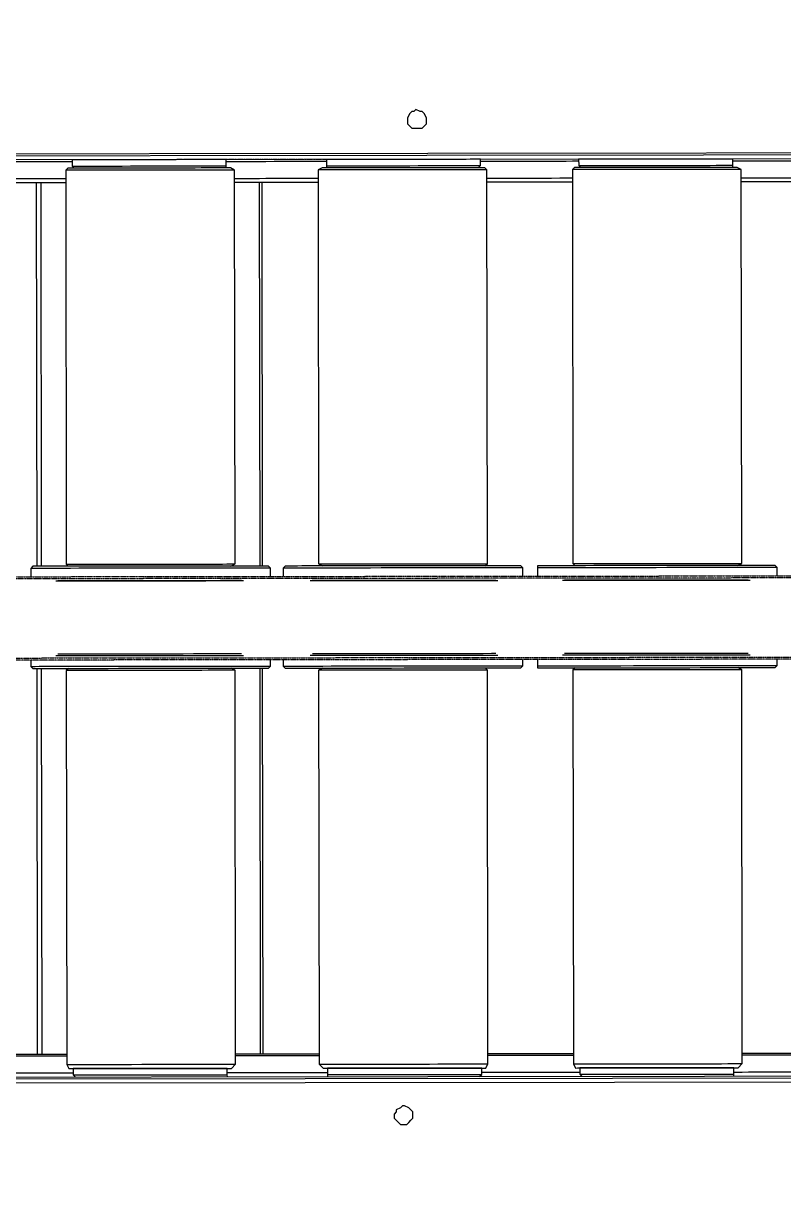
# Model space of a CAD drawing. Header units: feet. Extents: x -99009 to 3252343, y -11094690 to 9035152.
# Drawn here: x 2487448.1 to 2487718.2, y -1980406.8 to -1979989.1 of the extents above; entities that cross this region are included whole.
import ezdxf

# ---------------------------------------------------------------- set-up
doc = ezdxf.new("R2010")
doc.units = ezdxf.units.FT
doc.linetypes.add('PDF_IMPORT', pattern=[1, 0.8, -0.2])
doc.layers.add('1', color=1, linetype='Continuous')

# ---------------------------------------------------------------- blocks, each defined once
blk = doc.blocks.new('lEVELLING mACHINE')
at = {"color": 200, "lineweight": 25, "transparency": 33554684}
for points in [[(14653.18, 6932.46), (14653.18, 6941.35), (14653.18, 7044.34), (14652.44, 7044.34), (14651.7, 7044.34), (14650.96, 7044.34), (14650.22, 7044.34), (14648.74, 7044.34), (14648, 7044.34), (13658.1, 7044.34), (13658.1, 6909.49), (14648, 6909.49)], [(14644.29, 6907.27), (13661.06, 6907.27), (13661.06, 6908.01), (14644.29, 6908.01), (14644.29, 6909.49)], [(13945.58, 6905.79), (13944.84, 6905.79), (13942.62, 6905.79), (13940.4, 6905.79), (13937.43, 6905.79), (13935.21, 6905.79), (13932.25, 6905.79), (13929.28, 6905.79), (13926.32, 6905.79), (13923.36, 6905.79), (13921.13, 6905.79), (13918.17, 6905.79), (13915.21, 6905.79), (13912.98, 6905.79), (13910.76, 6905.79), (13910.02, 6905.79)], [(14001.9, 6762.04), (14002.64, 6762.79), (14002.64, 6902.82), (14001.9, 6904.3), (14001.16, 6904.3), (14000.41, 6904.3), (13998.93, 6904.3), (13997.45, 6904.3), (13995.23, 6904.3), (13993, 6904.3), (13990.78, 6904.3), (13988.56, 6904.3), (13985.6, 6904.3), (13982.63, 6904.3), (13979.67, 6904.3), (13976.7, 6904.3), (13973, 6904.3), (13970.04, 6904.3), (13967.07, 6904.3), (13964.11, 6904.3), (13961.14, 6904.3), (13958.18, 6904.3), (13955.22, 6904.3), (13952.99, 6904.3), (13950.77, 6904.3), (13948.55, 6904.3), (13947.07, 6904.3), (13945.58, 6904.3), (13944.84, 6904.3), (13944.1, 6904.3), (13942.62, 6902.82), (13942.62, 6762.79), (13944.1, 6762.04)], [(13945.58, 6907.27), (13945.58, 6906.53), (13945.58, 6904.3), (13946.33, 6904.3), (13947.81, 6904.3), (13949.29, 6904.3), (13950.77, 6904.3), (13952.99, 6904.3), (13955.22, 6904.3), (13958.18, 6904.3), (13960.4, 6904.3), (13963.37, 6904.3), (13966.33, 6904.3), (13969.29, 6904.3), (13973, 6904.3), (13975.96, 6904.3), (13978.93, 6904.3), (13981.89, 6904.3), (13984.85, 6904.3), (13987.82, 6904.3), (13990.04, 6904.3), (13992.26, 6904.3), (13994.49, 6904.3), (13995.97, 6904.3), (13997.45, 6904.3), (13998.93, 6904.3), (13999.67, 6904.3), (14000.41, 6904.3)], [(14000.41, 6906.53), (13999.67, 6906.53), (13998.19, 6906.53), (13997.45, 6906.53), (13995.23, 6906.53), (13993.75, 6906.53), (13991.52, 6906.53), (13988.56, 6906.53), (13986.34, 6906.53), (13983.37, 6906.53), (13980.41, 6906.53), (13977.44, 6906.53), (13974.48, 6906.53), (13970.78, 6906.53), (13967.81, 6906.53), (13964.85, 6906.53), (13961.89, 6906.53), (13958.92, 6906.53), (13956.7, 6906.53), (13954.48, 6906.53), (13952.25, 6906.53), (13950.03, 6906.53), (13948.55, 6906.53), (13947.07, 6906.53), (13946.33, 6906.53), (13945.58, 6906.53)], [(13945.58, 6904.3), (13945.58, 6904.3)], [(13999.67, 6904.3), (14000.41, 6904.3), (14000.41, 6906.53), (13999.67, 6907.27)], [(14000.41, 6906.53), (14000.41, 6906.53)], [(14035.24, 6905.79), (14034.5, 6905.79), (14032.27, 6905.79), (14030.05, 6905.79), (14027.83, 6905.79), (14024.87, 6905.79), (14021.9, 6905.79), (14019.68, 6905.79), (14016.71, 6905.79), (14013.75, 6905.79), (14010.79, 6905.79), (14007.82, 6905.79), (14005.6, 6905.79), (14003.38, 6905.79), (14001.16, 6905.79), (14000.41, 6905.79)], [(14091.55, 6762.04), (14093.03, 6762.79), (14093.03, 6902.82), (14091.55, 6904.3), (14090.81, 6904.3), (14090.07, 6904.3), (14088.59, 6904.3), (14087.1, 6904.3), (14085.62, 6904.3), (14083.4, 6904.3), (14081.18, 6904.3), (14078.21, 6904.3), (14075.25, 6904.3), (14072.29, 6904.3), (14069.32, 6904.3), (14066.36, 6904.3), (14063.39, 6904.3), (14059.69, 6904.3), (14056.73, 6904.3), (14053.76, 6904.3), (14050.8, 6904.3), (14047.83, 6904.3), (14045.61, 6904.3), (14042.65, 6904.3), (14040.42, 6904.3), (14038.94, 6904.3), (14037.46, 6904.3), (14035.98, 6904.3), (14034.5, 6904.3), (14033.76, 6904.3), (14033.02, 6902.82), (14033.02, 6762.79), (14033.76, 6762.04)], [(14035.24, 6904.3), (14035.98, 6904.3), (14036.72, 6904.3), (14037.46, 6904.3), (14038.94, 6904.3), (14041.17, 6904.3), (14043.39, 6904.3), (14045.61, 6904.3), (14047.83, 6904.3), (14050.8, 6904.3), (14053.76, 6904.3), (14056.73, 6904.3), (14059.69, 6904.3), (14062.65, 6904.3), (14065.62, 6904.3), (14068.58, 6904.3), (14072.29, 6904.3), (14074.51, 6904.3), (14077.47, 6904.3), (14080.44, 6904.3), (14082.66, 6904.3), (14084.88, 6904.3), (14086.36, 6904.3), (14087.85, 6904.3), (14089.33, 6904.3), (14090.07, 6904.3), (14090.07, 6906.53), (14090.07, 6907.27)], [(14035.98, 6907.27), (14035.24, 6906.53), (14035.24, 6904.3), (14035.98, 6904.3)], [(14090.07, 6906.53), (14089.33, 6906.53), (14088.59, 6906.53), (14087.1, 6906.53), (14085.62, 6906.53), (14083.4, 6906.53), (14081.18, 6906.53), (14078.95, 6906.53), (14075.99, 6906.53), (14073.77, 6906.53), (14070.8, 6906.53), (14067.1, 6906.53), (14064.14, 6906.53), (14061.17, 6906.53), (14058.21, 6906.53), (14055.24, 6906.53), (14052.28, 6906.53), (14049.32, 6906.53), (14046.35, 6906.53), (14044.13, 6906.53), (14041.91, 6906.53), (14040.42, 6906.53), (14038.2, 6906.53), (14037.46, 6906.53), (14035.98, 6906.53), (14035.24, 6906.53)], [(14090.07, 6906.53), (14090.07, 6906.53)], [(14125.63, 6905.79), (14124.89, 6905.79), (14122.67, 6905.79), (14120.45, 6905.79), (14117.48, 6905.79), (14115.26, 6905.79), (14112.3, 6905.79), (14109.33, 6905.79), (14106.37, 6905.79), (14103.4, 6905.79), (14100.44, 6905.79), (14098.22, 6905.79), (14095.25, 6905.79), (14093.03, 6905.79), (14090.81, 6905.79), (14090.07, 6905.79)], [(14090.07, 6904.3), (14090.07, 6904.3)], [(14181.94, 6762.04), (14182.69, 6762.79), (14182.69, 6902.82), (14181.94, 6904.3), (14181.2, 6904.3), (14180.46, 6904.3), (14178.98, 6904.3), (14177.5, 6904.3), (14175.28, 6904.3), (14173.05, 6904.3), (14170.83, 6904.3), (14168.61, 6904.3), (14165.64, 6904.3), (14162.68, 6904.3), (14159.72, 6904.3), (14156.75, 6904.3), (14153.05, 6904.3), (14150.08, 6904.3), (14147.12, 6904.3), (14143.42, 6904.3), (14140.45, 6904.3), (14138.23, 6904.3), (14135.27, 6904.3), (14133.04, 6904.3), (14130.82, 6904.3), (14128.6, 6904.3), (14127.12, 6904.3), (14125.63, 6904.3), (14124.89, 6904.3), (14124.15, 6904.3), (14122.67, 6902.82), (14122.67, 6762.79), (14124.15, 6762.04)], [(14125.63, 6907.27), (14125.63, 6906.53), (14125.63, 6904.3), (14126.37, 6904.3), (14127.86, 6904.3), (14129.34, 6904.3), (14130.82, 6904.3), (14133.04, 6904.3), (14135.27, 6904.3), (14137.49, 6904.3), (14140.45, 6904.3), (14143.42, 6904.3), (14146.38, 6904.3), (14149.34, 6904.3), (14153.05, 6904.3), (14156.01, 6904.3), (14158.98, 6904.3), (14161.94, 6904.3), (14164.9, 6904.3), (14167.87, 6904.3), (14170.09, 6904.3), (14172.31, 6904.3), (14174.54, 6904.3), (14176.02, 6904.3), (14177.5, 6904.3), (14178.98, 6904.3), (14179.72, 6904.3), (14180.46, 6904.3)], [(14180.46, 6906.53), (14179.72, 6906.53), (14178.24, 6906.53), (14176.76, 6906.53), (14175.28, 6906.53), (14173.79, 6906.53), (14171.57, 6906.53), (14168.61, 6906.53), (14166.38, 6906.53), (14163.42, 6906.53), (14160.46, 6906.53), (14157.49, 6906.53), (14154.53, 6906.53), (14150.83, 6906.53), (14147.86, 6906.53), (14144.9, 6906.53), (14141.93, 6906.53), (14138.97, 6906.53), (14136.75, 6906.53), (14133.78, 6906.53), (14132.3, 6906.53), (14130.08, 6906.53), (14128.6, 6906.53), (14127.12, 6906.53), (14126.37, 6906.53), (14125.63, 6906.53)], [(14125.63, 6904.3), (14125.63, 6904.3)], [(14179.72, 6904.3), (14180.46, 6904.3), (14180.46, 6906.53), (14179.72, 6907.27)], [(14215.29, 6905.79), (14214.55, 6905.79), (14212.32, 6905.79), (14210.1, 6905.79), (14207.88, 6905.79), (14204.91, 6905.79), (14201.95, 6905.79), (14199.73, 6905.79), (14196.76, 6905.79), (14193.8, 6905.79), (14190.84, 6905.79), (14187.87, 6905.79), (14185.65, 6905.79), (14183.43, 6905.79), (14181.2, 6905.79), (14180.46, 6905.79)], [(14002.64, 6902.82), (14001.9, 6902.82), (14001.16, 6902.82), (13999.67, 6902.82), (13997.45, 6902.82), (13995.97, 6902.82), (13993.75, 6902.82), (13991.52, 6902.82), (13988.56, 6902.82), (13985.6, 6902.82), (13982.63, 6902.82), (13979.67, 6902.82), (13975.96, 6902.82), (13973, 6902.82), (13970.04, 6902.82), (13966.33, 6902.82), (13963.37, 6902.82), (13960.4, 6902.82), (13957.44, 6902.82), (13954.48, 6902.82), (13952.25, 6902.82), (13950.03, 6902.82), (13947.81, 6902.82), (13946.33, 6902.82), (13944.84, 6902.82), (13944.1, 6902.82), (13943.36, 6902.82), (13942.62, 6902.82)], [(14093.03, 6902.82), (14092.29, 6902.82), (14091.55, 6902.82), (14090.81, 6902.82), (14089.33, 6902.82), (14087.85, 6902.82), (14085.62, 6902.82), (14083.4, 6902.82), (14081.18, 6902.82), (14078.21, 6902.82), (14075.99, 6902.82), (14072.29, 6902.82), (14069.32, 6902.82), (14066.36, 6902.82), (14063.39, 6902.82), (14059.69, 6902.82), (14056.73, 6902.82), (14053.76, 6902.82), (14050.8, 6902.82), (14047.83, 6902.82), (14044.87, 6902.82), (14042.65, 6902.82), (14040.42, 6902.82), (14038.2, 6902.82), (14036.72, 6902.82), (14035.24, 6902.82), (14033.76, 6902.82), (14033.02, 6902.82)], [(14182.69, 6902.82), (14181.94, 6902.82), (14180.46, 6902.82), (14179.72, 6902.82), (14177.5, 6902.82), (14176.02, 6902.82), (14173.79, 6902.82), (14170.83, 6902.82), (14168.61, 6902.82), (14165.64, 6902.82), (14162.68, 6902.82), (14159.72, 6902.82), (14156.01, 6902.82), (14153.05, 6902.82), (14150.08, 6902.82), (14146.38, 6902.82), (14143.42, 6902.82), (14140.45, 6902.82), (14137.49, 6902.82), (14134.52, 6902.82), (14132.3, 6902.82), (14130.08, 6902.82), (14127.86, 6902.82), (14126.37, 6902.82), (14124.89, 6902.82), (14124.15, 6902.82), (14123.41, 6902.82), (14122.67, 6902.82)], [(13912.98, 6899.86), (13915.21, 6899.86), (13918.17, 6899.86), (13921.13, 6899.86), (13923.36, 6899.86), (13926.32, 6899.86), (13929.28, 6899.86), (13932.25, 6899.86), (13935.21, 6899.86), (13937.43, 6899.86), (13940.4, 6899.86), (13942.62, 6899.86)], [(13942.62, 6899.12), (13941.88, 6899.12), (13938.92, 6899.12), (13936.69, 6899.12), (13934.47, 6899.12), (13931.51, 6899.12), (13928.54, 6899.12), (13925.58, 6899.12), (13922.62, 6899.12), (13920.39, 6899.12), (13917.43, 6899.12), (13915.21, 6899.12), (13912.98, 6899.12)], [(14002.64, 6899.86), (14003.38, 6899.86), (14005.6, 6899.86), (14007.82, 6899.86), (14010.79, 6899.86), (14013.75, 6899.86), (14016.71, 6899.86), (14019.68, 6899.86), (14021.9, 6899.86), (14024.87, 6899.86), (14027.83, 6899.86), (14030.05, 6899.86), (14032.27, 6899.86), (14033.02, 6899.86)], [(14033.02, 6899.12), (14031.53, 6899.12), (14029.31, 6899.12), (14027.09, 6899.12), (14024.12, 6899.12), (14021.16, 6899.12), (14018.94, 6899.12), (14015.97, 6899.12), (14013.01, 6899.12), (14010.05, 6899.12), (14007.82, 6899.12), (14005.6, 6899.12), (14003.38, 6899.12), (14002.64, 6899.12)], [(14093.03, 6899.86), (14095.25, 6899.86), (14098.22, 6899.86), (14100.44, 6899.86), (14103.4, 6899.86), (14106.37, 6899.86), (14109.33, 6899.86), (14112.3, 6899.86), (14115.26, 6899.86), (14117.48, 6899.86), (14120.45, 6899.86), (14122.67, 6899.86)], [(14122.67, 6899.12), (14121.93, 6899.12), (14118.96, 6899.12), (14116.74, 6899.12), (14114.52, 6899.12), (14111.56, 6899.12), (14108.59, 6899.12), (14105.63, 6899.12), (14102.66, 6899.12), (14100.44, 6899.12), (14097.48, 6899.12), (14095.25, 6899.12), (14093.03, 6899.12)], [(14113.04, 6762.04), (14113.04, 6899.12)], [(14113.78, 6899.12), (14113.78, 6762.04)], [(14182.69, 6899.86), (14183.43, 6899.86), (14185.65, 6899.86), (14187.87, 6899.86), (14190.84, 6899.86), (14193.8, 6899.86), (14196.76, 6899.86), (14199.73, 6899.86), (14201.95, 6899.86), (14204.91, 6899.86), (14207.88, 6899.86), (14210.1, 6899.86), (14212.32, 6899.86), (14213.06, 6899.86)], [(14213.06, 6899.12), (14211.58, 6899.12), (14209.36, 6899.12), (14207.14, 6899.12), (14204.17, 6899.12), (14201.21, 6899.12), (14198.99, 6899.12), (14196.02, 6899.12), (14193.06, 6899.12), (14190.09, 6899.12), (14187.87, 6899.12), (14185.65, 6899.12), (14183.43, 6899.12), (14182.69, 6899.12)], [(14191.58, 6762.04), (14191.58, 6899.12)], [(14193.06, 6899.12), (14193.06, 6762.04)], [(13942.62, 6762.79), (13943.36, 6762.79), (13944.1, 6762.79), (13944.84, 6762.79), (13946.33, 6762.79), (13947.81, 6762.79), (13950.03, 6762.79), (13952.25, 6762.79), (13954.48, 6762.79), (13957.44, 6762.79), (13960.4, 6762.79), (13963.37, 6762.79), (13966.33, 6762.79), (13970.04, 6762.79), (13973, 6762.79), (13975.96, 6762.79), (13979.67, 6762.79), (13982.63, 6762.79), (13985.6, 6762.79), (13988.56, 6762.79), (13991.52, 6762.79), (13993.75, 6762.79), (13995.97, 6762.79), (13997.45, 6762.79), (13999.67, 6762.79), (14001.16, 6762.79), (14001.9, 6762.79), (14002.64, 6762.79)], [(14033.02, 6762.79), (14033.76, 6762.79), (14035.24, 6762.79), (14036.72, 6762.79), (14038.2, 6762.79), (14040.42, 6762.79), (14042.65, 6762.79), (14044.87, 6762.79), (14047.83, 6762.79), (14050.8, 6762.79), (14053.76, 6762.79), (14056.73, 6762.79), (14059.69, 6762.79), (14063.39, 6762.79), (14066.36, 6762.79), (14069.32, 6762.79), (14072.29, 6762.79), (14075.99, 6762.79), (14078.21, 6762.79), (14081.18, 6762.79), (14083.4, 6762.79), (14085.62, 6762.79), (14087.85, 6762.79), (14089.33, 6762.79), (14090.81, 6762.79), (14091.55, 6762.79), (14092.29, 6762.79), (14093.03, 6762.79)], [(14122.67, 6762.79), (14123.41, 6762.79), (14124.15, 6762.79), (14124.89, 6762.79), (14126.37, 6762.79), (14127.86, 6762.79), (14130.08, 6762.79), (14132.3, 6762.79), (14134.52, 6762.79), (14137.49, 6762.79), (14140.45, 6762.79), (14143.42, 6762.79), (14146.38, 6762.79), (14150.08, 6762.79), (14153.05, 6762.79), (14156.01, 6762.79), (14159.72, 6762.79), (14162.68, 6762.79), (14165.64, 6762.79), (14168.61, 6762.79), (14170.83, 6762.79), (14173.79, 6762.79), (14176.02, 6762.79), (14177.5, 6762.79), (14179.72, 6762.79), (14180.46, 6762.79), (14181.94, 6762.79), (14182.69, 6762.79)], [(14015.23, 6759.08), (14015.23, 6761.3), (14015.23, 6762.04), (14014.49, 6762.04), (14013.01, 6762.04), (14012.27, 6762.04), (14010.79, 6762.04), (14008.56, 6762.04), (14006.34, 6762.04), (14004.12, 6762.04), (14001.16, 6762.04), (13998.19, 6762.04), (13995.23, 6762.04), (13991.52, 6762.04), (13987.82, 6762.04), (13984.11, 6762.04), (13980.41, 6762.04), (13976.7, 6762.04), (13973, 6762.04), (13969.29, 6762.04), (13964.85, 6762.04), (13961.14, 6762.04), (13957.44, 6762.04), (13954.48, 6762.04), (13950.77, 6762.04), (13947.81, 6762.04), (13944.84, 6762.04), (13941.88, 6762.04), (13939.66, 6762.04), (13937.43, 6762.04), (13935.21, 6762.04), (13933.73, 6762.04), (13932.25, 6762.04), (13931.51, 6762.04), (13930.77, 6762.04), (13930.02, 6761.3), (13930.02, 6759.08)], [(14015.23, 6761.3), (14014.49, 6761.3), (14013.75, 6761.3), (14012.27, 6761.3), (14010.79, 6761.3), (14009.31, 6761.3), (14007.08, 6761.3), (14004.86, 6761.3), (14001.9, 6761.3), (13998.93, 6761.3), (13995.97, 6761.3), (13992.26, 6761.3), (13988.56, 6761.3), (13985.6, 6761.3), (13981.15, 6761.3), (13977.44, 6761.3), (13973.74, 6761.3), (13970.04, 6761.3), (13966.33, 6761.3), (13962.63, 6761.3), (13958.92, 6761.3), (13955.22, 6761.3), (13951.51, 6761.3), (13948.55, 6761.3), (13945.58, 6761.3), (13942.62, 6761.3), (13939.66, 6761.3), (13937.43, 6761.3), (13935.95, 6761.3), (13933.73, 6761.3), (13932.25, 6761.3), (13931.51, 6761.3), (13930.77, 6761.3), (13930.02, 6761.3)], [(14105.63, 6759.08), (14105.63, 6761.3), (14104.89, 6762.04), (14104.15, 6762.04), (14103.4, 6762.04), (14101.92, 6762.04), (14100.44, 6762.04), (14098.96, 6762.04), (14096.74, 6762.04), (14093.77, 6762.04), (14091.55, 6762.04), (14087.85, 6762.04), (14084.88, 6762.04), (14081.92, 6762.04), (14078.21, 6762.04), (14074.51, 6762.04), (14070.8, 6762.04), (14067.1, 6762.04), (14062.65, 6762.04), (14058.95, 6762.04), (14055.24, 6762.04), (14051.54, 6762.04), (14047.83, 6762.04), (14044.13, 6762.04), (14040.42, 6762.04), (14037.46, 6762.04), (14034.5, 6762.04), (14031.53, 6762.04), (14029.31, 6762.04), (14027.09, 6762.04), (14025.61, 6762.04), (14023.38, 6762.04), (14022.64, 6762.04), (14021.9, 6762.04), (14021.16, 6762.04), (14020.42, 6761.3), (14020.42, 6759.08)], [(14105.63, 6761.3), (14104.89, 6761.3), (14104.15, 6761.3), (14102.66, 6761.3), (14101.18, 6761.3), (14098.96, 6761.3), (14096.74, 6761.3), (14094.51, 6761.3), (14091.55, 6761.3), (14088.59, 6761.3), (14085.62, 6761.3), (14082.66, 6761.3), (14078.95, 6761.3), (14075.25, 6761.3), (14071.54, 6761.3), (14067.84, 6761.3), (14064.14, 6761.3), (14059.69, 6761.3), (14055.98, 6761.3), (14052.28, 6761.3), (14048.58, 6761.3), (14044.87, 6761.3), (14041.91, 6761.3), (14038.2, 6761.3), (14035.24, 6761.3), (14032.27, 6761.3), (14030.05, 6761.3), (14027.83, 6761.3), (14025.61, 6761.3), (14024.12, 6761.3), (14022.64, 6761.3), (14021.16, 6761.3), (14020.42, 6761.3)], [(14195.28, 6759.08), (14195.28, 6761.3), (14194.54, 6762.04), (14193.06, 6762.04), (14192.32, 6762.04), (14190.84, 6762.04), (14188.61, 6762.04), (14186.39, 6762.04), (14184.17, 6762.04), (14181.2, 6762.04), (14178.24, 6762.04), (14175.28, 6762.04), (14171.57, 6762.04), (14167.87, 6762.04), (14164.16, 6762.04), (14160.46, 6762.04), (14156.75, 6762.04), (14153.05, 6762.04), (14149.34, 6762.04), (14144.9, 6762.04), (14141.19, 6762.04), (14137.49, 6762.04), (14134.52, 6762.04), (14130.82, 6762.04), (14127.86, 6762.04), (14124.89, 6762.04), (14121.93, 6762.04), (14119.71, 6762.04), (14117.48, 6762.04), (14115.26, 6762.04), (14113.78, 6762.04), (14112.3, 6762.04), (14111.56, 6762.04), (14110.81, 6762.04), (14110.07, 6761.3), (14110.07, 6759.08)], [(14195.28, 6761.3), (14194.54, 6761.3), (14193.8, 6761.3), (14192.32, 6761.3), (14190.84, 6761.3), (14189.35, 6761.3), (14187.13, 6761.3), (14184.91, 6761.3), (14181.94, 6761.3), (14178.98, 6761.3), (14176.02, 6761.3), (14172.31, 6761.3), (14168.61, 6761.3), (14165.64, 6761.3), (14161.2, 6761.3), (14157.49, 6761.3), (14153.79, 6761.3), (14150.08, 6761.3), (14146.38, 6761.3), (14142.67, 6761.3), (14138.97, 6761.3), (14135.27, 6761.3), (14131.56, 6761.3), (14128.6, 6761.3), (14125.63, 6761.3), (14122.67, 6761.3), (14119.71, 6761.3), (14117.48, 6761.3), (14115.26, 6761.3), (14113.78, 6761.3), (14112.3, 6761.3), (14111.56, 6761.3), (14110.81, 6761.3), (14110.07, 6761.3)], [(13939.66, 6757.6), (13941.14, 6757.6), (13944.1, 6757.6), (13947.07, 6757.6), (13950.03, 6757.6), (13952.99, 6757.6), (13956.7, 6757.6), (13960.4, 6757.6), (13964.11, 6757.6), (13967.81, 6757.6), (13972.26, 6757.6), (13975.96, 6757.6), (13979.67, 6757.6), (13983.37, 6757.6), (13987.08, 6757.6), (13990.78, 6757.6), (13994.49, 6757.6), (13997.45, 6757.6), (14000.41, 6757.6), (14003.38, 6757.6), (14005.6, 6757.6), (14006.34, 6757.6)], [(14005.6, 6756.86), (14004.12, 6756.86), (14001.16, 6756.86), (13998.19, 6756.86), (13995.23, 6756.86), (13991.52, 6756.86), (13987.82, 6756.86), (13984.11, 6756.86), (13980.41, 6756.86), (13976.7, 6756.86), (13973, 6756.86), (13969.29, 6756.86), (13964.85, 6756.86), (13961.14, 6756.86), (13957.44, 6756.86), (13954.48, 6756.86), (13950.77, 6756.86), (13947.81, 6756.86), (13944.84, 6756.86), (13941.88, 6756.86), (13940.4, 6756.86)], [(14029.31, 6757.6), (14031.53, 6757.6), (14033.76, 6757.6), (14036.72, 6757.6), (14039.68, 6757.6), (14043.39, 6757.6), (14047.09, 6757.6), (14050.8, 6757.6), (14054.5, 6757.6), (14058.21, 6757.6), (14061.91, 6757.6), (14065.62, 6757.6), (14069.32, 6757.6), (14073.77, 6757.6), (14077.47, 6757.6), (14080.44, 6757.6), (14084.14, 6757.6), (14087.1, 6757.6), (14090.81, 6757.6), (14093.03, 6757.6), (14096, 6757.6)], [(14095.25, 6756.86), (14093.77, 6756.86), (14091.55, 6756.86), (14087.85, 6756.86), (14084.88, 6756.86), (14081.92, 6756.86), (14078.21, 6756.86), (14074.51, 6756.86), (14070.8, 6756.86), (14067.1, 6756.86), (14062.65, 6756.86), (14058.95, 6756.86), (14055.24, 6756.86), (14051.54, 6756.86), (14047.83, 6756.86), (14044.13, 6756.86), (14040.42, 6756.86), (14037.46, 6756.86), (14034.5, 6756.86), (14031.53, 6756.86), (14030.05, 6756.86)], [(14119.71, 6757.6), (14121.19, 6757.6), (14124.15, 6757.6), (14127.12, 6757.6), (14130.08, 6757.6), (14133.04, 6757.6), (14136.75, 6757.6), (14140.45, 6757.6), (14144.16, 6757.6), (14147.86, 6757.6), (14151.57, 6757.6), (14156.01, 6757.6), (14159.72, 6757.6), (14163.42, 6757.6), (14167.13, 6757.6), (14170.83, 6757.6), (14173.79, 6757.6), (14177.5, 6757.6), (14180.46, 6757.6), (14183.43, 6757.6), (14185.65, 6757.6), (14186.39, 6757.6)], [(14185.65, 6756.86), (14184.17, 6756.86), (14181.2, 6756.86), (14178.24, 6756.86), (14175.28, 6756.86), (14171.57, 6756.86), (14167.87, 6756.86), (14164.16, 6756.86), (14160.46, 6756.86), (14156.75, 6756.86), (14153.05, 6756.86), (14149.34, 6756.86), (14144.9, 6756.86), (14141.19, 6756.86), (14137.49, 6756.86), (14134.52, 6756.86), (14130.82, 6756.86), (14127.86, 6756.86), (14124.89, 6756.86), (14121.93, 6756.86), (14120.45, 6756.86)], [(13930.02, 6729.44), (13930.02, 6726.48), (13930.77, 6725.74), (13931.51, 6725.74), (13932.25, 6725.74), (13933.73, 6725.74), (13935.21, 6725.74), (13937.43, 6725.74), (13939.66, 6725.74), (13941.88, 6725.74), (13944.84, 6725.74), (13947.81, 6725.74), (13950.77, 6725.74), (13954.48, 6725.74), (13958.18, 6725.74), (13961.89, 6725.74), (13965.59, 6725.74), (13969.29, 6725.74), (13973, 6725.74), (13977.44, 6725.74), (13981.15, 6725.74), (13984.85, 6725.74), (13988.56, 6725.74), (13992.26, 6725.74), (13995.23, 6725.74), (13998.19, 6725.74), (14001.16, 6725.74), (14004.12, 6725.74), (14006.34, 6725.74), (14008.56, 6725.74), (14010.79, 6725.74), (14012.27, 6725.74), (14013.75, 6725.74), (14014.49, 6725.74), (14015.23, 6725.74), (14015.23, 6726.48), (14015.23, 6729.44)], [(14006.34, 6730.92), (14005.6, 6730.92), (14002.64, 6730.92), (13999.67, 6730.92), (13996.71, 6730.92), (13993.75, 6730.92), (13990.04, 6730.92), (13986.34, 6730.92), (13982.63, 6730.92), (13978.93, 6730.92), (13975.22, 6730.92), (13971.52, 6730.92), (13967.07, 6730.92), (13963.37, 6730.92), (13959.66, 6730.92), (13955.96, 6730.92), (13952.99, 6730.92), (13949.29, 6730.92), (13946.33, 6730.92), (13943.36, 6730.92), (13940.4, 6730.92), (13939.66, 6730.92)], [(13940.4, 6730.92), (13941.88, 6730.92), (13944.84, 6730.92), (13947.81, 6730.92), (13950.77, 6730.92), (13954.48, 6730.92), (13958.18, 6730.92), (13961.89, 6730.92), (13965.59, 6730.92), (13969.29, 6730.92), (13973, 6730.92), (13977.44, 6730.92), (13981.15, 6730.92), (13984.85, 6730.92), (13988.56, 6730.92), (13992.26, 6730.92), (13995.23, 6730.92), (13998.19, 6730.92), (14001.16, 6730.92), (14004.12, 6730.92), (14005.6, 6730.92)], [(14020.42, 6729.44), (14020.42, 6726.48), (14021.16, 6725.74), (14021.9, 6725.74), (14022.64, 6725.74), (14024.12, 6725.74), (14025.61, 6725.74), (14027.09, 6725.74), (14029.31, 6725.74), (14032.27, 6725.74), (14035.24, 6725.74), (14038.2, 6725.74), (14041.17, 6725.74), (14044.87, 6725.74), (14047.83, 6725.74), (14051.54, 6725.74), (14055.24, 6725.74), (14059.69, 6725.74), (14063.39, 6725.74), (14067.1, 6725.74), (14070.8, 6725.74), (14074.51, 6725.74), (14078.21, 6725.74), (14081.92, 6725.74), (14085.62, 6725.74), (14088.59, 6725.74), (14091.55, 6725.74), (14094.51, 6725.74), (14096.74, 6725.74), (14098.96, 6725.74), (14100.44, 6725.74), (14101.92, 6725.74), (14103.4, 6725.74), (14104.15, 6725.74), (14104.89, 6725.74), (14105.63, 6726.48), (14105.63, 6729.44)], [(14096, 6730.92), (14095.25, 6730.92), (14093.03, 6730.92), (14090.07, 6730.92), (14087.1, 6730.92), (14083.4, 6730.92), (14080.44, 6730.92), (14076.73, 6730.92), (14073.03, 6730.92), (14069.32, 6730.92), (14064.88, 6730.92), (14061.17, 6730.92), (14057.47, 6730.92), (14053.76, 6730.92), (14050.06, 6730.92), (14046.35, 6730.92), (14042.65, 6730.92), (14039.68, 6730.92), (14035.98, 6730.92), (14033.76, 6730.92), (14030.79, 6730.92), (14029.31, 6730.92)], [(14030.05, 6730.92), (14032.27, 6730.92), (14035.24, 6730.92), (14038.2, 6730.92), (14041.17, 6730.92), (14044.87, 6730.92), (14047.83, 6730.92), (14051.54, 6730.92), (14055.24, 6730.92), (14059.69, 6730.92), (14063.39, 6730.92), (14067.1, 6730.92), (14070.8, 6730.92), (14074.51, 6730.92), (14078.21, 6730.92), (14081.92, 6730.92), (14085.62, 6730.92), (14088.59, 6730.92), (14091.55, 6730.92), (14094.51, 6730.92), (14095.25, 6730.92)], [(14110.07, 6729.44), (14110.07, 6726.48), (14110.81, 6725.74), (14111.56, 6725.74), (14112.3, 6725.74), (14113.78, 6725.74), (14115.26, 6725.74), (14117.48, 6725.74), (14119.71, 6725.74), (14121.93, 6725.74), (14124.89, 6725.74), (14127.86, 6725.74), (14130.82, 6725.74), (14134.52, 6725.74), (14138.23, 6725.74), (14141.93, 6725.74), (14145.64, 6725.74), (14149.34, 6725.74), (14153.05, 6725.74), (14157.49, 6725.74), (14161.2, 6725.74), (14164.9, 6725.74), (14168.61, 6725.74), (14172.31, 6725.74), (14175.28, 6725.74), (14178.24, 6725.74), (14181.2, 6725.74), (14184.17, 6725.74), (14186.39, 6725.74), (14188.61, 6725.74), (14190.84, 6725.74), (14192.32, 6725.74), (14193.06, 6725.74), (14194.54, 6725.74), (14195.28, 6726.48), (14195.28, 6729.44)], [(14186.39, 6730.92), (14185.65, 6730.92), (14182.69, 6730.92), (14179.72, 6730.92), (14176.76, 6730.92), (14173.79, 6730.92), (14170.09, 6730.92), (14166.38, 6730.92), (14162.68, 6730.92), (14158.98, 6730.92), (14155.27, 6730.92), (14151.57, 6730.92), (14147.12, 6730.92), (14143.42, 6730.92), (14139.71, 6730.92), (14136.01, 6730.92), (14133.04, 6730.92), (14129.34, 6730.92), (14126.37, 6730.92), (14123.41, 6730.92), (14120.45, 6730.92), (14119.71, 6730.92)], [(14120.45, 6730.92), (14121.93, 6730.92), (14124.89, 6730.92), (14127.86, 6730.92), (14130.82, 6730.92), (14134.52, 6730.92), (14138.23, 6730.92), (14141.93, 6730.92), (14145.64, 6730.92), (14149.34, 6730.92), (14153.05, 6730.92), (14157.49, 6730.92), (14161.2, 6730.92), (14164.9, 6730.92), (14168.61, 6730.92), (14172.31, 6730.92), (14175.28, 6730.92), (14178.24, 6730.92), (14181.2, 6730.92), (14184.17, 6730.92), (14185.65, 6730.92)], [(13930.02, 6726.48), (13930.77, 6726.48), (13931.51, 6726.48), (13932.25, 6726.48), (13933.73, 6726.48), (13935.21, 6726.48), (13937.43, 6726.48), (13939.66, 6726.48), (13941.88, 6726.48), (13944.84, 6726.48), (13947.81, 6726.48), (13950.77, 6726.48), (13954.48, 6726.48), (13958.18, 6726.48), (13961.89, 6726.48), (13965.59, 6726.48), (13969.29, 6726.48), (13973, 6726.48), (13976.7, 6726.48), (13981.15, 6726.48), (13984.85, 6726.48), (13988.56, 6726.48), (13991.52, 6726.48), (13995.23, 6726.48), (13998.19, 6726.48), (14001.16, 6726.48), (14004.12, 6726.48), (14006.34, 6726.48), (14008.56, 6726.48), (14010.79, 6726.48), (14012.27, 6726.48), (14013.75, 6726.48), (14014.49, 6726.48), (14015.23, 6726.48)], [(13944.1, 6725.74), (13942.62, 6725), (13942.62, 6584.96), (13944.1, 6584.22), (13944.84, 6584.22), (13945.58, 6584.22), (13947.07, 6584.22), (13948.55, 6584.22), (13950.03, 6584.22), (13952.25, 6584.22), (13954.48, 6584.22), (13957.44, 6584.22), (13960.4, 6584.22), (13963.37, 6584.22), (13966.33, 6584.22), (13969.29, 6584.22), (13972.26, 6584.22), (13975.96, 6584.22), (13978.93, 6584.22), (13981.89, 6584.22), (13984.85, 6584.22), (13987.82, 6584.22), (13990.78, 6584.22), (13993, 6584.22), (13995.23, 6584.22), (13996.71, 6584.22), (13998.93, 6584.22), (13999.67, 6584.22), (14001.16, 6584.22), (14001.9, 6584.22), (14002.64, 6584.96), (14002.64, 6725), (14001.9, 6725.74)], [(14002.64, 6725), (14001.9, 6725), (14001.16, 6725), (14000.41, 6725), (13998.93, 6725), (13996.71, 6725), (13994.49, 6725), (13992.26, 6725), (13990.04, 6725), (13987.08, 6725), (13984.11, 6725), (13981.15, 6725), (13978.19, 6725), (13974.48, 6725), (13971.52, 6725), (13968.55, 6725), (13964.85, 6725), (13961.89, 6725), (13958.92, 6725), (13955.96, 6725), (13953.73, 6725), (13951.51, 6725), (13949.29, 6725), (13947.07, 6725), (13945.58, 6725), (13944.84, 6725), (13943.36, 6725), (13942.62, 6725)], [(14020.42, 6726.48), (14021.16, 6726.48), (14022.64, 6726.48), (14023.38, 6726.48), (14025.61, 6726.48), (14027.09, 6726.48), (14029.31, 6726.48), (14032.27, 6726.48), (14034.5, 6726.48), (14038.2, 6726.48), (14041.17, 6726.48), (14044.13, 6726.48), (14047.83, 6726.48), (14051.54, 6726.48), (14055.24, 6726.48), (14059.69, 6726.48), (14063.39, 6726.48), (14067.1, 6726.48), (14070.8, 6726.48), (14074.51, 6726.48), (14078.21, 6726.48), (14081.92, 6726.48), (14084.88, 6726.48), (14088.59, 6726.48), (14091.55, 6726.48), (14094.51, 6726.48), (14096.74, 6726.48), (14098.96, 6726.48), (14100.44, 6726.48), (14102.66, 6726.48), (14103.4, 6726.48), (14104.89, 6726.48), (14105.63, 6726.48)], [(14033.76, 6725.74), (14033.02, 6725), (14033.02, 6584.96), (14033.76, 6584.22), (14034.5, 6584.22), (14035.24, 6584.22), (14036.72, 6584.22), (14038.2, 6584.22), (14039.68, 6584.22), (14041.91, 6584.22), (14044.13, 6584.22), (14047.09, 6584.22), (14050.06, 6584.22), (14052.28, 6584.22), (14055.98, 6584.22), (14058.95, 6584.22), (14061.91, 6584.22), (14064.88, 6584.22), (14068.58, 6584.22), (14071.54, 6584.22), (14074.51, 6584.22), (14077.47, 6584.22), (14079.69, 6584.22), (14082.66, 6584.22), (14084.88, 6584.22), (14086.36, 6584.22), (14088.59, 6584.22), (14090.07, 6584.22), (14090.81, 6584.22), (14091.55, 6584.22), (14093.03, 6584.96), (14093.03, 6725), (14091.55, 6725.74)], [(14093.03, 6725), (14092.29, 6725), (14091.55, 6725), (14090.07, 6725), (14088.59, 6725), (14087.1, 6725), (14084.88, 6725), (14082.66, 6725), (14079.69, 6725), (14076.73, 6725), (14073.77, 6725), (14070.8, 6725), (14067.84, 6725), (14064.88, 6725), (14061.17, 6725), (14058.21, 6725), (14055.24, 6725), (14051.54, 6725), (14048.58, 6725), (14046.35, 6725), (14043.39, 6725), (14041.17, 6725), (14038.94, 6725), (14037.46, 6725), (14035.98, 6725), (14034.5, 6725), (14033.76, 6725), (14033.02, 6725)], [(14110.07, 6726.48), (14110.81, 6726.48), (14111.56, 6726.48), (14112.3, 6726.48), (14113.78, 6726.48), (14115.26, 6726.48), (14117.48, 6726.48), (14119.71, 6726.48), (14121.93, 6726.48), (14124.89, 6726.48), (14127.86, 6726.48), (14130.82, 6726.48), (14134.52, 6726.48), (14138.23, 6726.48), (14141.93, 6726.48), (14145.64, 6726.48), (14149.34, 6726.48), (14153.05, 6726.48), (14156.75, 6726.48), (14161.2, 6726.48), (14164.9, 6726.48), (14168.61, 6726.48), (14171.57, 6726.48), (14175.28, 6726.48), (14178.24, 6726.48), (14181.2, 6726.48), (14184.17, 6726.48), (14186.39, 6726.48), (14188.61, 6726.48), (14190.84, 6726.48), (14192.32, 6726.48), (14193.8, 6726.48), (14194.54, 6726.48), (14195.28, 6726.48)], [(14113.04, 6589.4), (14113.04, 6725.74)], [(14113.78, 6725.74), (14113.78, 6589.4)], [(14124.15, 6725.74), (14122.67, 6725), (14122.67, 6584.96), (14124.15, 6584.22), (14124.89, 6584.22), (14125.63, 6584.22), (14126.37, 6584.22), (14127.86, 6584.22), (14130.08, 6584.22), (14132.3, 6584.22), (14134.52, 6584.22), (14136.75, 6584.22), (14139.71, 6584.22), (14142.67, 6584.22), (14145.64, 6584.22), (14148.6, 6584.22), (14152.31, 6584.22), (14155.27, 6584.22), (14158.23, 6584.22), (14161.2, 6584.22), (14164.16, 6584.22), (14167.13, 6584.22), (14170.09, 6584.22), (14172.31, 6584.22), (14174.54, 6584.22), (14176.76, 6584.22), (14178.24, 6584.22), (14179.72, 6584.22), (14180.46, 6584.22), (14181.2, 6584.22), (14181.94, 6584.22), (14182.69, 6584.96), (14182.69, 6725), (14181.94, 6725.74)], [(14182.69, 6725), (14181.94, 6725), (14181.2, 6725), (14180.46, 6725), (14178.98, 6725), (14176.76, 6725), (14174.54, 6725), (14172.31, 6725), (14170.09, 6725), (14167.13, 6725), (14164.16, 6725), (14161.2, 6725), (14157.49, 6725), (14154.53, 6725), (14151.57, 6725), (14147.86, 6725), (14144.9, 6725), (14141.93, 6725), (14138.97, 6725), (14136.01, 6725), (14133.78, 6725), (14130.82, 6725), (14129.34, 6725), (14127.12, 6725), (14125.63, 6725), (14124.15, 6725), (14123.41, 6725), (14122.67, 6725)], [(14191.58, 6589.4), (14191.58, 6725.74)], [(14193.06, 6725.74), (14193.06, 6589.4)], [(13912.98, 6589.4), (13915.21, 6589.4), (13917.43, 6589.4), (13919.65, 6589.4), (13922.62, 6589.4), (13925.58, 6589.4), (13927.8, 6589.4), (13930.77, 6589.4), (13933.73, 6589.4), (13935.95, 6589.4), (13938.92, 6589.4), (13941.14, 6589.4), (13942.62, 6589.4)], [(13942.62, 6587.92), (13941.88, 6587.92), (13939.66, 6587.92), (13936.69, 6587.92), (13933.73, 6587.92), (13931.51, 6587.92), (13928.54, 6587.92), (13925.58, 6587.92), (13922.62, 6587.92), (13919.65, 6587.92), (13917.43, 6587.92), (13914.47, 6587.92), (13912.98, 6587.92)], [(14002.64, 6589.4), (14004.86, 6589.4), (14007.08, 6589.4), (14010.05, 6589.4), (14012.27, 6589.4), (14015.23, 6589.4), (14018.2, 6589.4), (14021.16, 6589.4), (14023.38, 6589.4), (14026.35, 6589.4), (14028.57, 6589.4), (14031.53, 6589.4), (14033.02, 6589.4)], [(14033.02, 6587.92), (14031.53, 6587.92), (14029.31, 6587.92), (14027.09, 6587.92), (14024.12, 6587.92), (14021.16, 6587.92), (14018.2, 6587.92), (14015.23, 6587.92), (14012.27, 6587.92), (14010.05, 6587.92), (14007.08, 6587.92), (14004.86, 6587.92), (14002.64, 6587.92)], [(14093.03, 6589.4), (14094.51, 6589.4), (14097.48, 6589.4), (14099.7, 6589.4), (14102.66, 6589.4), (14104.89, 6589.4), (14107.85, 6589.4), (14110.81, 6589.4), (14113.78, 6589.4), (14116, 6589.4), (14118.96, 6589.4), (14121.19, 6589.4), (14122.67, 6589.4)], [(14122.67, 6587.92), (14121.93, 6587.92), (14119.71, 6587.92), (14116.74, 6587.92), (14113.78, 6587.92), (14111.56, 6587.92), (14108.59, 6587.92), (14105.63, 6587.92), (14102.66, 6587.92), (14099.7, 6587.92), (14097.48, 6587.92), (14094.51, 6587.92), (14093.03, 6587.92)], [(14182.69, 6589.4), (14184.91, 6589.4), (14187.13, 6589.4), (14190.09, 6589.4), (14192.32, 6589.4), (14195.28, 6589.4), (14198.25, 6589.4), (14201.21, 6589.4), (14203.43, 6589.4), (14206.4, 6589.4), (14208.62, 6589.4), (14210.84, 6589.4), (14213.06, 6589.4)], [(14213.06, 6587.92), (14211.58, 6587.92), (14209.36, 6587.92), (14207.14, 6587.92), (14204.17, 6587.92), (14201.21, 6587.92), (14198.25, 6587.92), (14195.28, 6587.92), (14192.32, 6587.92), (14190.09, 6587.92), (14187.13, 6587.92), (14184.91, 6587.92), (14182.69, 6587.92)], [(13942.62, 6584.96), (13943.36, 6584.96), (13944.84, 6584.96), (13945.58, 6584.96), (13947.07, 6584.96), (13949.29, 6584.96), (13951.51, 6584.96), (13953.73, 6584.96), (13955.96, 6584.96), (13958.92, 6584.96), (13961.89, 6584.96), (13964.85, 6584.96), (13968.55, 6584.96), (13971.52, 6584.96), (13974.48, 6584.96), (13978.19, 6584.96), (13981.15, 6584.96), (13984.11, 6584.96), (13987.08, 6584.96), (13990.04, 6584.96), (13992.26, 6584.96), (13994.49, 6584.96), (13996.71, 6584.96), (13998.93, 6584.96), (14000.41, 6584.96), (14001.16, 6584.96), (14001.9, 6584.96), (14002.64, 6584.96)], [(13945.58, 6584.22), (13945.58, 6583.48), (13945.58, 6581.25), (13946.33, 6581.25), (13947.81, 6581.25), (13949.29, 6581.25), (13950.77, 6581.25), (13952.99, 6581.25), (13955.22, 6581.25), (13957.44, 6581.25), (13960.4, 6581.25), (13963.37, 6581.25), (13966.33, 6581.25), (13969.29, 6581.25), (13972.26, 6581.25), (13975.22, 6581.25), (13978.19, 6581.25), (13981.89, 6581.25), (13984.11, 6581.25), (13987.08, 6581.25), (13990.04, 6581.25), (13992.26, 6581.25), (13994.49, 6581.25), (13995.97, 6581.25), (13997.45, 6581.25), (13998.93, 6581.25), (13999.67, 6581.25), (14000.41, 6581.25)], [(14000.41, 6583.48), (13999.67, 6583.48), (13998.19, 6583.48), (13996.71, 6583.48), (13995.23, 6583.48), (13993, 6583.48), (13990.78, 6583.48), (13988.56, 6583.48), (13985.6, 6583.48), (13983.37, 6583.48), (13980.41, 6583.48), (13976.7, 6583.48), (13973.74, 6583.48), (13970.78, 6583.48), (13967.81, 6583.48), (13964.85, 6583.48), (13961.89, 6583.48), (13958.92, 6583.48), (13955.96, 6583.48), (13953.73, 6583.48), (13951.51, 6583.48), (13950.03, 6583.48), (13948.55, 6583.48), (13947.07, 6583.48), (13946.33, 6583.48), (13945.58, 6583.48)], [(13999.67, 6581.25), (14000.41, 6581.25), (14000.41, 6583.48), (13999.67, 6584.22)], [(14033.02, 6584.96), (14033.76, 6584.96), (14034.5, 6584.96), (14035.98, 6584.96), (14037.46, 6584.96), (14038.94, 6584.96), (14041.17, 6584.96), (14043.39, 6584.96), (14046.35, 6584.96), (14048.58, 6584.96), (14051.54, 6584.96), (14055.24, 6584.96), (14058.21, 6584.96), (14061.17, 6584.96), (14064.88, 6584.96), (14067.84, 6584.96), (14070.8, 6584.96), (14073.77, 6584.96), (14076.73, 6584.96), (14079.69, 6584.96), (14082.66, 6584.96), (14084.88, 6584.96), (14087.1, 6584.96), (14088.59, 6584.96), (14090.07, 6584.96), (14091.55, 6584.96), (14092.29, 6584.96), (14093.03, 6584.96)], [(14035.24, 6581.25), (14035.98, 6581.25), (14036.72, 6581.25), (14037.46, 6581.25), (14038.94, 6581.25), (14040.42, 6581.25), (14042.65, 6581.25), (14044.87, 6581.25), (14047.83, 6581.25), (14050.06, 6581.25), (14053.02, 6581.25), (14055.98, 6581.25), (14058.95, 6581.25), (14062.65, 6581.25), (14065.62, 6581.25), (14068.58, 6581.25), (14071.54, 6581.25), (14074.51, 6581.25), (14077.47, 6581.25), (14079.69, 6581.25), (14081.92, 6581.25), (14084.14, 6581.25), (14086.36, 6581.25), (14087.85, 6581.25), (14088.59, 6581.25), (14090.07, 6581.25), (14090.07, 6583.48), (14090.07, 6584.22)], [(14035.98, 6584.22), (14035.24, 6583.48), (14035.24, 6581.25), (14035.98, 6581.25)], [(14090.07, 6583.48), (14089.33, 6583.48), (14088.59, 6583.48), (14087.1, 6583.48), (14084.88, 6583.48), (14083.4, 6583.48), (14081.18, 6583.48), (14078.21, 6583.48), (14075.99, 6583.48), (14073.03, 6583.48), (14070.06, 6583.48), (14067.1, 6583.48), (14064.14, 6583.48), (14060.43, 6583.48), (14057.47, 6583.48), (14054.5, 6583.48), (14051.54, 6583.48), (14048.58, 6583.48), (14046.35, 6583.48), (14044.13, 6583.48), (14041.91, 6583.48), (14039.68, 6583.48), (14038.2, 6583.48), (14036.72, 6583.48), (14035.98, 6583.48), (14035.24, 6583.48)], [(14122.67, 6584.96), (14123.41, 6584.96), (14124.15, 6584.96), (14125.63, 6584.96), (14127.12, 6584.96), (14129.34, 6584.96), (14130.82, 6584.96), (14133.78, 6584.96), (14136.01, 6584.96), (14138.97, 6584.96), (14141.93, 6584.96), (14144.9, 6584.96), (14147.86, 6584.96), (14151.57, 6584.96), (14154.53, 6584.96), (14157.49, 6584.96), (14161.2, 6584.96), (14164.16, 6584.96), (14167.13, 6584.96), (14170.09, 6584.96), (14172.31, 6584.96), (14174.54, 6584.96), (14176.76, 6584.96), (14178.98, 6584.96), (14180.46, 6584.96), (14181.2, 6584.96), (14181.94, 6584.96), (14182.69, 6584.96)], [(14125.63, 6584.22), (14125.63, 6583.48), (14125.63, 6581.25), (14126.37, 6581.25), (14127.86, 6581.25), (14129.34, 6581.25), (14130.82, 6581.25), (14133.04, 6581.25), (14135.27, 6581.25), (14137.49, 6581.25), (14140.45, 6581.25), (14143.42, 6581.25), (14146.38, 6581.25), (14149.34, 6581.25), (14152.31, 6581.25), (14155.27, 6581.25), (14158.23, 6581.25), (14161.94, 6581.25), (14164.16, 6581.25), (14167.13, 6581.25), (14170.09, 6581.25), (14172.31, 6581.25), (14174.54, 6581.25), (14176.02, 6581.25), (14177.5, 6581.25), (14178.98, 6581.25), (14179.72, 6581.25), (14180.46, 6581.25), (14180.46, 6583.48), (14179.72, 6584.22)], [(14180.46, 6583.48), (14179.72, 6583.48), (14178.98, 6583.48), (14178.24, 6583.48), (14176.76, 6583.48), (14175.28, 6583.48), (14173.05, 6583.48), (14170.83, 6583.48), (14168.61, 6583.48), (14165.64, 6583.48), (14162.68, 6583.48), (14159.72, 6583.48), (14156.75, 6583.48), (14153.79, 6583.48), (14150.83, 6583.48), (14147.86, 6583.48), (14144.9, 6583.48), (14141.93, 6583.48), (14138.97, 6583.48), (14136.01, 6583.48), (14133.78, 6583.48), (14131.56, 6583.48), (14130.08, 6583.48), (14128.6, 6583.48), (14127.12, 6583.48), (14126.37, 6583.48), (14125.63, 6583.48)], [(14648, 6579.03), (13658.1, 6579.03), (13658.1, 6444.18), (14648, 6444.18)], [(13910.02, 6582), (13910.76, 6582), (13912.24, 6582), (13914.47, 6582), (13917.43, 6582), (13919.65, 6582), (13922.62, 6582), (13925.58, 6582), (13928.54, 6582), (13931.51, 6582), (13933.73, 6582), (13936.69, 6582), (13939.66, 6582), (13941.88, 6582), (13944.1, 6582), (13945.58, 6582)], [(13945.58, 6581.25), (13945.58, 6581.25)], [(14000.41, 6582), (14002.64, 6582), (14004.86, 6582), (14007.08, 6582), (14010.05, 6582), (14012.27, 6582), (14015.23, 6582), (14018.2, 6582), (14021.16, 6582), (14024.12, 6582), (14027.09, 6582), (14029.31, 6582), (14031.53, 6582), (14033.76, 6582), (14035.24, 6582)], [(14090.07, 6582), (14090.81, 6582), (14092.29, 6582), (14094.51, 6582), (14097.48, 6582), (14099.7, 6582), (14102.66, 6582), (14105.63, 6582), (14108.59, 6582), (14111.56, 6582), (14113.78, 6582), (14116.74, 6582), (14119.71, 6582), (14121.93, 6582), (14124.15, 6582), (14125.63, 6582)], [(14180.46, 6582), (14182.69, 6582), (14184.91, 6582), (14187.13, 6582), (14190.09, 6582), (14192.32, 6582), (14195.28, 6582), (14198.25, 6582), (14201.21, 6582), (14204.17, 6582), (14207.14, 6582), (14209.36, 6582), (14211.58, 6582), (14213.81, 6582), (14215.29, 6582)]]:
    blk.add_lwpolyline(points, dxfattribs=at)
for points in [[(14062.65, 6924.31), (14061.91, 6924.31), (14061.17, 6923.57), (14060.43, 6922.83), (14059.69, 6922.09), (14059.69, 6920.61), (14059.69, 6919.86), (14060.43, 6919.12), (14061.17, 6918.38), (14062.65, 6917.64), (14063.39, 6917.64), (14064.14, 6918.38), (14065.62, 6919.12), (14065.62, 6919.86), (14066.36, 6920.61), (14066.36, 6922.09), (14065.62, 6922.83), (14064.88, 6923.57), (14064.14, 6924.31)], [(13661.06, 6581.25), (14644.29, 6581.25), (14644.29, 6579.77), (13661.06, 6579.77)], [(14058.21, 6563.47), (14058.95, 6564.21), (14059.69, 6564.21), (14060.43, 6564.95), (14061.17, 6566.44), (14061.17, 6567.18), (14061.17, 6568.66), (14060.43, 6569.4), (14059.69, 6570.14), (14058.21, 6570.14), (14057.47, 6570.14), (14055.98, 6570.14), (14055.24, 6569.4), (14054.5, 6568.66), (14054.5, 6567.18), (14054.5, 6566.44), (14055.24, 6564.95), (14055.98, 6564.21), (14056.73, 6564.21)]]:
    blk.add_lwpolyline(points, close=True, dxfattribs=at)
at = {"color": 200, "linetype": 'PDF_IMPORT', "lineweight": 25, "ltscale": 0.044444, "transparency": 33554684}
for points in [[(14650.22, 6758.34), (13655.14, 6758.34)], [(13655.14, 6730.18), (14650.22, 6730.18)]]:
    blk.add_lwpolyline(points, dxfattribs=at)
at = {"color": 200, "linetype": 'PDF_IMPORT', "lineweight": 25, "ltscale": 0.041667, "transparency": 33554684}
for points in [[(13736.64, 6759.08), (14650.22, 6759.08)], [(14568.72, 6729.44), (13655.14, 6729.44)]]:
    blk.add_lwpolyline(points, dxfattribs=at)
at = {"color": 200, "linetype": 'PDF_IMPORT', "lineweight": 25, "ltscale": 0.001389, "transparency": 33554684}
blk.add_lwpolyline([(14090.07, 6581.25), (14180.46, 6581.25)], dxfattribs=at)
blk = doc.blocks.new('A$Cac12730c')
blk.add_blockref('lEVELLING mACHINE', (-11218.13, -5688.95))

msp = doc.modelspace()

# ---------------------------------------------------------------- linework, layer by layer
at = {"layer": '1'}
msp.add_arc((2520410.24778, -1978395.99612), 100000, 84.1346387202, 194.3871675539, dxfattribs=at)

# ---------------------------------------------------------------- block references
at = {"transparency": 33554684, "rotation": 180.0650517140762}
msp.add_blockref('A$Cac12730c', (2490426.6334, -1979141.86212), dxfattribs=at)

doc.saveas('drawing.dxf')
